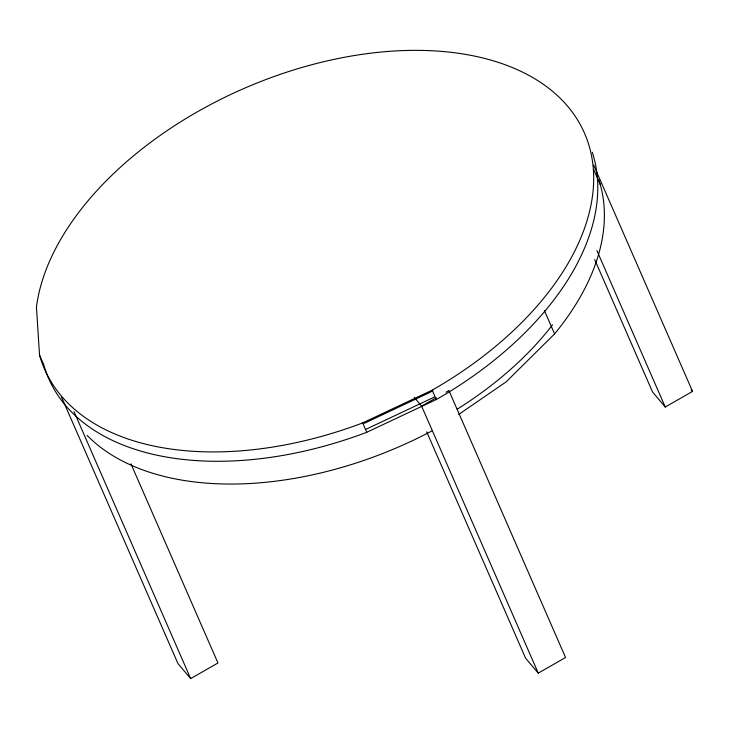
<?xml version="1.0" encoding="UTF-8"?>
<svg xmlns="http://www.w3.org/2000/svg" width="729" height="729" viewBox="0 0 729 729"><rect width="100%" height="100%" fill="white"/><g stroke="black" fill="none" stroke-linecap="round" stroke-linejoin="round"><path stroke-width="1.09" d="M598.646 179.325A289.504 174.231 -23.6 0 1 554.587 333.891L506.154 381.868L458.723 414.427M432.898 390.398L430.146 392.284L364.245 423.33M414.318 397.515L421.617 406.135L436.243 397.77M445.993 392.193L448.909 390.516L565.558 657.512L538.266 673.131L525.573 658.141L426.702 431.823M61.327 396.622L177.967 663.609L190.661 678.599L217.953 662.98L130.928 463.781M594.7 259.57L652.564 392.029L665.258 407.019L692.55 391.4L593.67 165.082M39.539 355.078A294.625 177.311 -23.6 0 0 362.668 422.92L432.197 390.161A294.625 177.311 -23.6 0 0 474.916 56.169A294.625 177.311 -23.6 0 0 36.45 307.082L39.539 355.078L43.64 364.454A294.625 177.311 -23.6 0 0 366.76 432.288L436.288 399.538A294.625 177.311 -23.6 0 0 592.285 152.252M365.922 429.308L434.238 397.123M691.138 389.733L692.55 391.4M593.661 169.483L600.277 184.628M596.905 250.576L665.258 407.019M544.445 310.672L554.587 333.891M432.197 390.161L436.288 399.538M421.617 406.135L538.266 673.131M362.668 422.92L366.76 432.288M74.012 411.612L190.661 678.599M432.005 430.912A289.504 174.231 -23.6 0 1 87.088 435.404M552.555 324.797A279.253 168.062 -23.6 0 1 457.247 409.16"/></g></svg>
